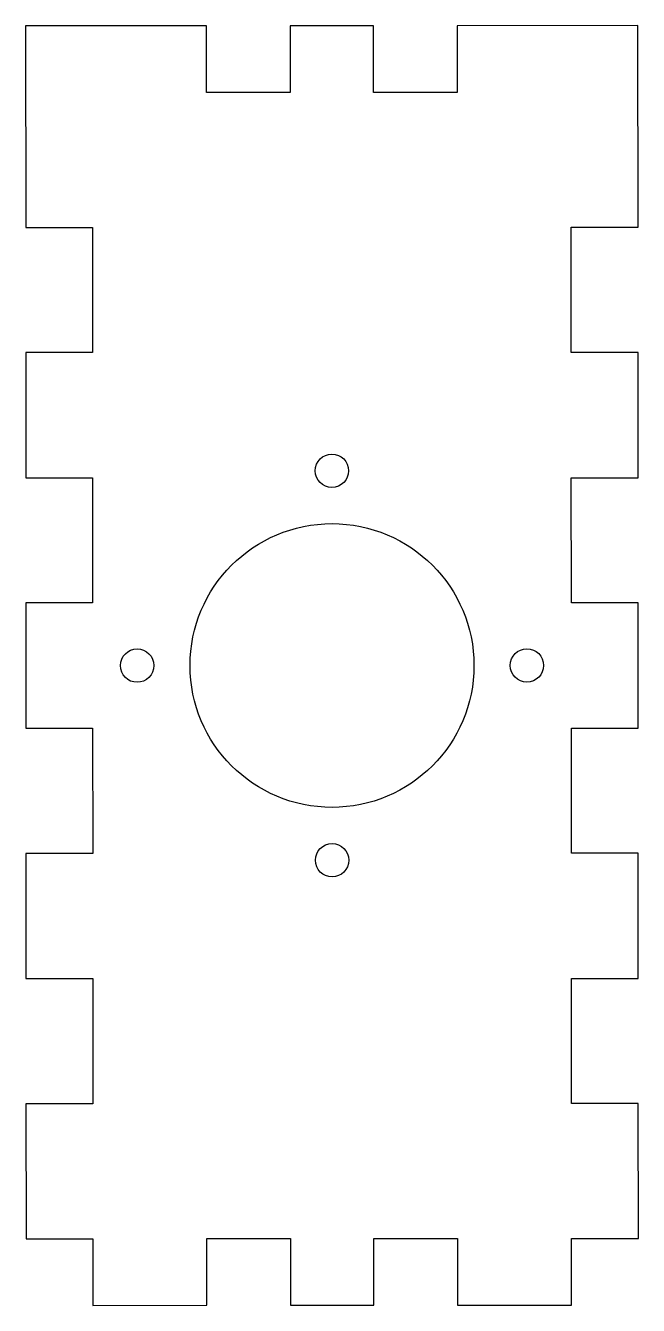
# Model space of a CAD drawing. Header units: millimetres. Extents: x -28 to 28, y -58 to 58.
import ezdxf

# ---------------------------------------------------------------- set-up
doc = ezdxf.new("R2010")
doc.units = ezdxf.units.MM
doc.layers.get('0').update_dxf_attribs({"linetype": 'CONTINUOUS'})

msp = doc.modelspace()

# ---------------------------------------------------------------- linework, layer by layer
msp.add_lwpolyline([(3.73, 51.5), (3.73, 57.5), (-3.77, 57.5), (-3.77, 51.5), (-11.27, 51.5), (-11.27, 57.5), (-27.52, 57.49), (-27.51, 39.37), (-21.51, 39.37), (-21.51, 28.12), (-27.51, 28.12), (-27.51, 16.87), (-21.51, 16.87), (-21.5, 5.62), (-27.5, 5.62), (-27.5, -5.63), (-21.5, -5.63), (-21.49, -16.88), (-27.49, -16.88), (-27.49, -28.13), (-21.49, -28.13), (-21.49, -39.38), (-27.49, -39.38), (-27.48, -51.51), (-21.48, -51.51), (-21.48, -57.51), (-11.23, -57.5), (-11.23, -51.5), (-3.73, -51.5), (-3.73, -57.5), (3.77, -57.5), (3.77, -51.5), (11.27, -51.5), (11.27, -57.5), (21.52, -57.49), (21.52, -51.49), (27.52, -51.49), (27.51, -39.37), (21.51, -39.37), (21.51, -28.12), (27.51, -28.12), (27.51, -16.87), (21.51, -16.87), (21.5, -5.62), (27.5, -5.62), (27.5, 5.63), (21.5, 5.63), (21.49, 16.88), (27.49, 16.88), (27.49, 28.13), (21.49, 28.13), (21.49, 39.38), (27.49, 39.38), (27.48, 57.51), (11.23, 57.5), (11.23, 51.5)], close=True)
for centre, radius in [((-0.01, 17.5), 1.5), ((0, 0), 12.75), ((-17.5, -0.01), 1.5), ((17.5, 0.01), 1.5), ((0.01, -17.5), 1.5)]:
    msp.add_circle(centre, radius)

doc.saveas('drawing.dxf')
